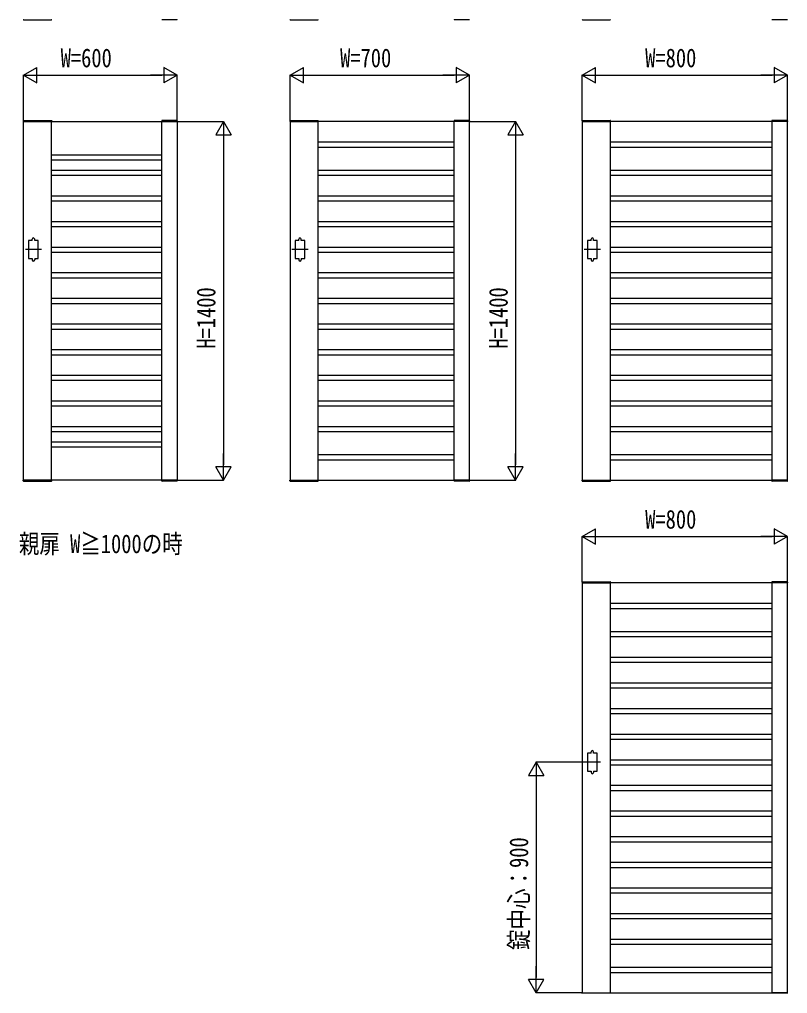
# Model space of a CAD drawing. Units: millimetres, scale not verified. Extents: x -10512 to 10512, y -7425 to 7425.
# Drawn here: x -3358 to -362, y -715 to 3085 of the extents above; entities that cross this region are included whole.
import ezdxf
from ezdxf.enums import TextEntityAlignment as Align

# ---------------------------------------------------------------- set-up
doc = ezdxf.new("R2010")
doc.units = ezdxf.units.MM
doc.header["$LTSCALE"] = 30
for name, color, linetype in [('0-1_USER1', 3, 'Continuous'), ('0-2_YKK_11', 7, 'Continuous'), ('0-3_YKK_11E', 7, 'Continuous'), ('0-4_YKK_A1', 4, 'Continuous'), ('0-5_YKK_D', 6, 'Continuous')]:
    doc.layers.add(name, color=color, linetype=linetype)
doc.styles.add('ＭＳ ゴシック', font='')
doc.styles.get('ＭＳ ゴシック').set_extended_font_data('MS Gothic')

msp = doc.modelspace()

# ---------------------------------------------------------------- linework, layer by layer
at = {"layer": '0-2_YKK_11'}
for p, q in [((-3232.45, 1287.5), (-3232.45, 2687.5)), ((-2802.45, 1287.5), (-2802.45, 2687.5)), ((-2192.45, 1287.5), (-2192.45, 2687.5)), ((-1662.45, 1287.5), (-1662.45, 2687.5)), ((-1052.45, 1287.5), (-1052.45, 2687.5)), ((-422.45, 1287.5), (-422.45, 2687.5)), ((-2192.45, 2607.5), (-1662.45, 2607.5)), ((-1052.45, 2607.5), (-422.45, 2607.5)), ((-2192.45, 1367.5), (-1662.45, 1367.5)), ((-1052.45, 1367.5), (-422.45, 1367.5)), ((-1052.45, -712.5), (-1052.45, 887.5)), ((-422.45, -712.5), (-422.45, 887.5)), ((-1052.45, 807.5), (-422.45, 807.5)), ((-1052.45, -632.5), (-422.45, -632.5))]:
    msp.add_line(p, q, dxfattribs=at)
for points in [[(-3342.45, 1287.5), (-3342.45, 2687.5), (-2742.45, 2687.5), (-2742.45, 1287.5)], [(-2302.45, 2687.5), (-2302.45, 1287.5), (-1602.45, 1287.5), (-1602.45, 2687.5)], [(-1162.45, 2687.5), (-1162.45, 1287.5), (-362.45, 1287.5), (-362.45, 2687.5)], [(-1162.45, 887.5), (-1162.45, -712.5), (-362.45, -712.5), (-362.45, 887.5)]]:
    msp.add_lwpolyline(points, close=True, dxfattribs=at)
at = {"layer": '0-3_YKK_11E'}
for p, q in [((-2192.45, 2587.2), (-1662.45, 2587.2)), ((-1052.45, 2587.2), (-422.45, 2587.2)), ((-3232.45, 2557.5), (-2802.45, 2557.5)), ((-3232.45, 2537.5), (-2802.45, 2537.5)), ((-3232.45, 2497.2), (-2802.45, 2497.2)), ((-3232.45, 2477.2), (-2802.45, 2477.2)), ((-2192.45, 2497.2), (-1662.45, 2497.2)), ((-2192.45, 2477.2), (-1662.45, 2477.2)), ((-1052.45, 2497.2), (-422.45, 2497.2)), ((-1052.45, 2477.2), (-422.45, 2477.2)), ((-3232.45, 2397.2), (-2802.45, 2397.2)), ((-2192.45, 2397.2), (-1662.45, 2397.2)), ((-1052.45, 2397.2), (-422.45, 2397.2)), ((-3232.45, 2377.2), (-2802.45, 2377.2)), ((-2192.45, 2377.2), (-1662.45, 2377.2)), ((-1052.45, 2377.2), (-422.45, 2377.2)), ((-3232.45, 2297.2), (-2802.45, 2297.2)), ((-2192.45, 2297.2), (-1662.45, 2297.2)), ((-1052.45, 2297.2), (-422.45, 2297.2)), ((-3232.45, 2277.2), (-2802.45, 2277.2)), ((-2192.45, 2277.2), (-1662.45, 2277.2)), ((-1052.45, 2277.2), (-422.45, 2277.2)), ((-3232.45, 2197.2), (-2802.45, 2197.2)), ((-3232.45, 2177.2), (-2802.45, 2177.2)), ((-2192.45, 2197.2), (-1662.45, 2197.2)), ((-2192.45, 2177.2), (-1662.45, 2177.2)), ((-1052.45, 2197.2), (-422.45, 2197.2)), ((-1052.45, 2177.2), (-422.45, 2177.2)), ((-3232.45, 2097.2), (-2802.45, 2097.2)), ((-2192.45, 2097.2), (-1662.45, 2097.2)), ((-1052.45, 2097.2), (-422.45, 2097.2)), ((-3232.45, 2077.2), (-2802.45, 2077.2)), ((-2192.45, 2077.2), (-1662.45, 2077.2)), ((-1052.45, 2077.2), (-422.45, 2077.2)), ((-3232.45, 1997.2), (-2802.45, 1997.2)), ((-3232.45, 1977.2), (-2802.45, 1977.2)), ((-2192.45, 1997.2), (-1662.45, 1997.2)), ((-2192.45, 1977.2), (-1662.45, 1977.2)), ((-1052.45, 1997.2), (-422.45, 1997.2)), ((-1052.45, 1977.2), (-422.45, 1977.2)), ((-3232.45, 1897.2), (-2802.45, 1897.2)), ((-3232.45, 1877.2), (-2802.45, 1877.2)), ((-2192.45, 1897.2), (-1662.45, 1897.2)), ((-2192.45, 1877.2), (-1662.45, 1877.2)), ((-1052.45, 1897.2), (-422.45, 1897.2)), ((-1052.45, 1877.2), (-422.45, 1877.2)), ((-3232.45, 1797.2), (-2802.45, 1797.2)), ((-2192.45, 1797.2), (-1662.45, 1797.2)), ((-1052.45, 1797.2), (-422.45, 1797.2)), ((-3232.45, 1777.2), (-2802.45, 1777.2)), ((-2192.45, 1777.2), (-1662.45, 1777.2)), ((-1052.45, 1777.2), (-422.45, 1777.2)), ((-3232.45, 1697.2), (-2802.45, 1697.2)), ((-3232.45, 1677.2), (-2802.45, 1677.2)), ((-2192.45, 1697.2), (-1662.45, 1697.2)), ((-2192.45, 1677.2), (-1662.45, 1677.2)), ((-1052.45, 1697.2), (-422.45, 1697.2)), ((-1052.45, 1677.2), (-422.45, 1677.2)), ((-3232.45, 1597.2), (-2802.45, 1597.2)), ((-2192.45, 1597.2), (-1662.45, 1597.2)), ((-1052.45, 1597.2), (-422.45, 1597.2)), ((-3232.45, 1577.2), (-2802.45, 1577.2)), ((-2192.45, 1577.2), (-1662.45, 1577.2)), ((-1052.45, 1577.2), (-422.45, 1577.2)), ((-3232.45, 1497.2), (-2802.45, 1497.2)), ((-2192.45, 1497.2), (-1662.45, 1497.2)), ((-1052.45, 1497.2), (-422.45, 1497.2)), ((-3232.45, 1477.2), (-2802.45, 1477.2)), ((-2192.45, 1477.2), (-1662.45, 1477.2)), ((-1052.45, 1477.2), (-422.45, 1477.2)), ((-3232.45, 1437.5), (-2802.45, 1437.5)), ((-3232.45, 1417.5), (-2802.45, 1417.5)), ((-2192.45, 1387.2), (-1662.45, 1387.2)), ((-1052.45, 1387.2), (-422.45, 1387.2)), ((-1052.45, 787.2), (-422.45, 787.2)), ((-1052.45, 697.2), (-422.45, 697.2)), ((-1052.45, 677.2), (-422.45, 677.2)), ((-1052.45, 597.2), (-422.45, 597.2)), ((-1052.45, 577.2), (-422.45, 577.2)), ((-1052.45, 497.2), (-422.45, 497.2)), ((-1052.45, 477.2), (-422.45, 477.2)), ((-1052.45, 397.2), (-422.45, 397.2)), ((-1052.45, 377.2), (-422.45, 377.2)), ((-1052.45, 297.2), (-422.45, 297.2)), ((-1052.45, 277.2), (-422.45, 277.2)), ((-1052.45, 197.2), (-422.45, 197.2)), ((-1052.45, 177.2), (-422.45, 177.2)), ((-1052.45, 97.2), (-422.45, 97.2)), ((-1052.45, 77.2), (-422.45, 77.2)), ((-1052.45, -2.8), (-422.45, -2.8)), ((-1052.45, -22.8), (-422.45, -22.8)), ((-1052.45, -102.8), (-422.45, -102.8)), ((-1052.45, -122.8), (-422.45, -122.8)), ((-1052.45, -202.8), (-422.45, -202.8)), ((-1052.45, -222.8), (-422.45, -222.8)), ((-1052.45, -302.8), (-422.45, -302.8)), ((-1052.45, -322.8), (-422.45, -322.8)), ((-1052.45, -402.8), (-422.45, -402.8)), ((-1052.45, -422.8), (-422.45, -422.8)), ((-1052.45, -502.8), (-422.45, -502.8)), ((-1052.45, -522.8), (-422.45, -522.8)), ((-1052.45, -612.8), (-422.45, -612.8))]:
    msp.add_line(p, q, dxfattribs=at)
at = {"layer": '0-4_YKK_A1'}
for p, q in [((-3341.82, 3084), (-3233.08, 3084)), ((-2743.08, 3084), (-2801.82, 3084)), ((-2301.82, 3084), (-2193.08, 3084)), ((-1603.08, 3084), (-1661.82, 3084)), ((-1161.82, 3084), (-1053.08, 3084)), ((-363.08, 3084), (-421.82, 3084)), ((-3342.82, 2690.05), (-3342.95, 2687.5)), ((-3342.95, 2687.5), (-3231.95, 2687.5)), ((-3341.82, 2691), (-3233.08, 2691)), ((-3232.08, 2690.05), (-3231.95, 2687.5)), ((-2802.82, 2690.05), (-2802.95, 2687.5)), ((-2741.95, 2687.5), (-2802.95, 2687.5)), ((-2743.08, 2691), (-2801.82, 2691)), ((-2742.08, 2690.05), (-2741.95, 2687.5)), ((-2302.82, 2690.05), (-2302.95, 2687.5)), ((-2302.95, 2687.5), (-2191.95, 2687.5)), ((-2301.82, 2691), (-2193.08, 2691)), ((-2192.08, 2690.05), (-2191.95, 2687.5)), ((-1662.82, 2690.05), (-1662.95, 2687.5)), ((-1601.95, 2687.5), (-1662.95, 2687.5)), ((-1603.08, 2691), (-1661.82, 2691)), ((-1602.08, 2690.05), (-1601.95, 2687.5)), ((-1162.82, 2690.05), (-1162.95, 2687.5)), ((-1162.95, 2687.5), (-1051.95, 2687.5)), ((-1161.82, 2691), (-1053.08, 2691)), ((-1052.08, 2690.05), (-1051.95, 2687.5)), ((-422.82, 2690.05), (-422.95, 2687.5)), ((-361.95, 2687.5), (-422.95, 2687.5)), ((-363.08, 2691), (-421.82, 2691)), ((-362.08, 2690.05), (-361.95, 2687.5)), ((-3308.45, 2222.5), (-3308.45, 2227.5)), ((-3298.45, 2222.5), (-3298.45, 2227.5)), ((-2268.45, 2222.5), (-2268.45, 2227.5)), ((-2258.45, 2222.5), (-2258.45, 2227.5)), ((-1128.45, 2222.5), (-1128.45, 2227.5)), ((-1118.45, 2222.5), (-1118.45, 2227.5)), ((-3271.95, 2187.5), (-3334.95, 2187.5)), ((-2231.95, 2187.5), (-2294.95, 2187.5)), ((-1091.95, 2187.5), (-1154.95, 2187.5)), ((-3308.45, 2152.5), (-3308.45, 2147.5)), ((-3298.45, 2152.5), (-3298.45, 2147.5)), ((-2268.45, 2152.5), (-2268.45, 2147.5)), ((-2258.45, 2152.5), (-2258.45, 2147.5)), ((-1128.45, 2152.5), (-1128.45, 2147.5)), ((-1118.45, 2152.5), (-1118.45, 2147.5)), ((-3342.95, 1287.5), (-3231.95, 1287.5)), ((-3342.82, 1284.95), (-3342.95, 1287.5)), ((-3341.82, 1284), (-3233.08, 1284)), ((-3232.08, 1284.95), (-3231.95, 1287.5)), ((-2741.95, 1287.5), (-2802.95, 1287.5)), ((-2802.82, 1284.95), (-2802.95, 1287.5)), ((-2743.08, 1284), (-2801.82, 1284)), ((-2742.08, 1284.95), (-2741.95, 1287.5)), ((-2302.95, 1287.5), (-2191.95, 1287.5)), ((-2302.82, 1284.95), (-2302.95, 1287.5)), ((-2301.82, 1284), (-2193.08, 1284)), ((-2192.08, 1284.95), (-2191.95, 1287.5)), ((-1601.95, 1287.5), (-1662.95, 1287.5)), ((-1662.82, 1284.95), (-1662.95, 1287.5)), ((-1603.08, 1284), (-1661.82, 1284)), ((-1602.08, 1284.95), (-1601.95, 1287.5)), ((-1162.95, 1287.5), (-1051.95, 1287.5)), ((-1162.82, 1284.95), (-1162.95, 1287.5)), ((-1161.82, 1284), (-1053.08, 1284)), ((-1052.08, 1284.95), (-1051.95, 1287.5)), ((-361.95, 1287.5), (-422.95, 1287.5)), ((-422.82, 1284.95), (-422.95, 1287.5)), ((-363.08, 1284), (-421.82, 1284)), ((-362.08, 1284.95), (-361.95, 1287.5)), ((-1162.82, 890.05), (-1162.95, 887.5)), ((-1162.95, 887.5), (-1051.95, 887.5)), ((-1161.82, 891), (-1053.08, 891)), ((-1052.08, 890.05), (-1051.95, 887.5)), ((-422.82, 890.05), (-422.95, 887.5)), ((-361.95, 887.5), (-422.95, 887.5)), ((-363.08, 891), (-421.82, 891)), ((-362.08, 890.05), (-361.95, 887.5)), ((-1128.45, 222.5), (-1128.45, 227.5)), ((-1118.45, 222.5), (-1118.45, 227.5)), ((-1091.95, 187.5), (-1154.95, 187.5)), ((-1128.45, 152.5), (-1128.45, 147.5)), ((-1118.45, 152.5), (-1118.45, 147.5)), ((-1162.95, -712.5), (-1051.95, -712.5)), ((-1162.82, -715.05), (-1162.95, -712.5)), ((-1052.08, -715.05), (-1051.95, -712.5)), ((-361.95, -712.5), (-422.95, -712.5)), ((-422.82, -715.05), (-422.95, -712.5)), ((-362.08, -715.05), (-361.95, -712.5))]:
    msp.add_line(p, q, dxfattribs=at)
for points in [[(-3308.45, 2222.5), (-3322.45, 2222.5), (-3322.45, 2152.5), (-3308.45, 2152.5)], [(-3298.45, 2152.5), (-3284.45, 2152.5), (-3284.45, 2222.5), (-3298.45, 2222.5)], [(-2268.45, 2222.5), (-2282.45, 2222.5), (-2282.45, 2152.5), (-2268.45, 2152.5)], [(-2258.45, 2152.5), (-2244.45, 2152.5), (-2244.45, 2222.5), (-2258.45, 2222.5)], [(-1128.45, 2222.5), (-1142.45, 2222.5), (-1142.45, 2152.5), (-1128.45, 2152.5)], [(-1118.45, 2152.5), (-1104.45, 2152.5), (-1104.45, 2222.5), (-1118.45, 2222.5)], [(-1128.45, 222.5), (-1142.45, 222.5), (-1142.45, 152.5), (-1128.45, 152.5)], [(-1118.45, 152.5), (-1104.45, 152.5), (-1104.45, 222.5), (-1118.45, 222.5)]]:
    msp.add_lwpolyline(points, dxfattribs=at)
for centre, radius, start, end in [((-3341.82, 3085), 1, 183, 270), ((-3233.08, 3085), 1, 270, 357), ((-2801.82, 3085), 1, 183, 270), ((-2743.08, 3085), 1, 270, 357), ((-2301.82, 3085), 1, 183, 270), ((-2193.08, 3085), 1, 270, 357), ((-1661.82, 3085), 1, 183, 270), ((-1603.08, 3085), 1, 270, 357), ((-1161.82, 3085), 1, 183, 270), ((-1053.08, 3085), 1, 270, 357), ((-421.82, 3085), 1, 183, 270), ((-363.08, 3085), 1, 270, 357), ((-3341.82, 2690), 1, 90, 177), ((-3233.08, 2690), 1, 3, 90), ((-2801.82, 2690), 1, 90, 177), ((-2743.08, 2690), 1, 3, 90), ((-2301.82, 2690), 1, 90, 177), ((-2193.08, 2690), 1, 3, 90), ((-1661.82, 2690), 1, 90, 177), ((-1603.08, 2690), 1, 3, 90), ((-1161.82, 2690), 1, 90, 177), ((-1053.08, 2690), 1, 3, 90), ((-421.82, 2690), 1, 90, 177), ((-363.08, 2690), 1, 3, 90), ((-3303.45, 2227.5), 5, 0, 180), ((-2263.45, 2227.5), 5, 0, 180), ((-1123.45, 2227.5), 5, 0, 180), ((-3303.45, 2147.5), 5, 180, 0), ((-2263.45, 2147.5), 5, 180, 0), ((-1123.45, 2147.5), 5, 180, 0), ((-3341.82, 1285), 1, 183, 270), ((-3233.08, 1285), 1, 270, 357), ((-2801.82, 1285), 1, 183, 270), ((-2743.08, 1285), 1, 270, 357), ((-2301.82, 1285), 1, 183, 270), ((-2193.08, 1285), 1, 270, 357), ((-1661.82, 1285), 1, 183, 270), ((-1603.08, 1285), 1, 270, 357), ((-1161.82, 1285), 1, 183, 270), ((-1053.08, 1285), 1, 270, 357), ((-421.82, 1285), 1, 183, 270), ((-363.08, 1285), 1, 270, 357), ((-1161.82, 890), 1, 90, 177), ((-1053.08, 890), 1, 3, 90), ((-421.82, 890), 1, 90, 177), ((-363.08, 890), 1, 3, 90), ((-1123.45, 227.5), 5, 0, 180), ((-1123.45, 147.5), 5, 180, 0)]:
    msp.add_arc(centre, radius, start, end, dxfattribs=at)
at = {"layer": '0-5_YKK_D'}
for p, q in [((-3342.45, 2867.5), (-3290.49, 2897.5)), ((-3290.49, 2837.5), (-3290.49, 2897.5)), ((-2742.45, 2867.5), (-2794.41, 2897.5)), ((-2794.41, 2897.5), (-2794.41, 2837.5)), ((-2302.45, 2867.5), (-2250.49, 2897.5)), ((-2250.49, 2837.5), (-2250.49, 2897.5)), ((-1602.45, 2867.5), (-1654.41, 2897.5)), ((-1654.41, 2897.5), (-1654.41, 2837.5)), ((-1162.45, 2867.5), (-1110.49, 2897.5)), ((-1110.49, 2837.5), (-1110.49, 2897.5)), ((-362.45, 2867.5), (-414.41, 2897.5)), ((-414.41, 2897.5), (-414.41, 2837.5)), ((-3342.45, 2689.5), (-3342.45, 2868.5)), ((-3342.45, 2867.5), (-3290.49, 2837.5)), ((-3342.45, 2867.5), (-3238.53, 2867.5)), ((-3282.45, 2867.5), (-2802.45, 2867.5)), ((-2742.45, 2867.5), (-2846.37, 2867.5)), ((-2742.45, 2867.5), (-2794.41, 2837.5)), ((-2742.45, 2689.5), (-2742.45, 2868.5)), ((-2302.45, 2689.5), (-2302.45, 2868.5)), ((-2302.45, 2867.5), (-2250.49, 2837.5)), ((-2302.45, 2867.5), (-2198.53, 2867.5)), ((-2242.45, 2867.5), (-1662.45, 2867.5)), ((-1602.45, 2867.5), (-1706.37, 2867.5)), ((-1602.45, 2867.5), (-1654.41, 2837.5)), ((-1602.45, 2689.5), (-1602.45, 2868.5)), ((-1162.45, 2689.5), (-1162.45, 2868.5)), ((-1162.45, 2867.5), (-1110.49, 2837.5)), ((-1162.45, 2867.5), (-1058.53, 2867.5)), ((-1102.45, 2867.5), (-422.45, 2867.5)), ((-362.45, 2867.5), (-466.37, 2867.5)), ((-362.45, 2867.5), (-414.41, 2837.5)), ((-362.45, 2689.5), (-362.45, 2868.5)), ((-2740.45, 2687.5), (-2561.45, 2687.5)), ((-2562.45, 2687.5), (-2592.45, 2635.54)), ((-2562.45, 2687.5), (-2532.45, 2635.54)), ((-2562.45, 2687.5), (-2562.45, 2583.58)), ((-1600.45, 2687.5), (-1421.45, 2687.5)), ((-1422.45, 2687.5), (-1452.45, 2635.54)), ((-1422.45, 2687.5), (-1392.45, 2635.54)), ((-1422.45, 2687.5), (-1422.45, 2583.58)), ((-2592.45, 2635.54), (-2532.45, 2635.54)), ((-2562.45, 2627.5), (-2562.45, 1347.5)), ((-1452.45, 2635.54), (-1392.45, 2635.54)), ((-1422.45, 2627.5), (-1422.45, 1347.5)), ((-2562.45, 1287.5), (-2562.45, 1391.42)), ((-1422.45, 1287.5), (-1422.45, 1391.42)), ((-2562.45, 1287.5), (-2592.45, 1339.46)), ((-2532.45, 1339.46), (-2592.45, 1339.46)), ((-2562.45, 1287.5), (-2532.45, 1339.46)), ((-1422.45, 1287.5), (-1452.45, 1339.46)), ((-1392.45, 1339.46), (-1452.45, 1339.46)), ((-1422.45, 1287.5), (-1392.45, 1339.46)), ((-2740.45, 1287.5), (-2561.45, 1287.5)), ((-1600.45, 1287.5), (-1421.45, 1287.5)), ((-1162.45, 1067.5), (-1110.49, 1097.5)), ((-1162.45, 889.5), (-1162.45, 1068.5)), ((-1162.45, 1067.5), (-1110.49, 1037.5)), ((-1162.45, 1067.5), (-1058.53, 1067.5)), ((-1110.49, 1037.5), (-1110.49, 1097.5)), ((-1102.45, 1067.5), (-422.45, 1067.5)), ((-362.45, 1067.5), (-466.37, 1067.5)), ((-362.45, 1067.5), (-414.41, 1097.5)), ((-414.41, 1097.5), (-414.41, 1037.5)), ((-362.45, 1067.5), (-414.41, 1037.5)), ((-362.45, 889.5), (-362.45, 1068.5)), ((-1342.45, 187.5), (-1372.45, 135.54)), ((-1156.95, 187.5), (-1343.45, 187.5)), ((-1342.45, 187.5), (-1312.45, 135.54)), ((-1342.45, 187.5), (-1342.45, 83.58)), ((-1372.45, 135.54), (-1312.45, 135.54)), ((-1342.45, 127.5), (-1342.45, -652.5)), ((-1342.45, -712.5), (-1342.45, -608.58)), ((-1342.45, -712.5), (-1372.45, -660.54)), ((-1312.45, -660.54), (-1372.45, -660.54)), ((-1342.45, -712.5), (-1312.45, -660.54)), ((-1164.45, -712.5), (-1343.45, -712.5))]:
    msp.add_line(p, q, dxfattribs=at)

# ---------------------------------------------------------------- texts
at = {"layer": '0-1_USER1', "style": 'ＭＳ ゴシック', "width": 0.8}
msp.add_text('親扉 W≧1000の時', height=73.31, dxfattribs=at).set_placement((-3360.17, 980.93), align=Align.BOTTOM_LEFT)
at = {"layer": '0-5_YKK_D', "style": 'ＭＳ ゴシック', "width": 0.8}
for s, p in [('W=600', (-3197.12, 2876.5)), ('W=700', (-2107.12, 2876.5)), ('W=800', (-917.12, 2876.5)), ('W=800', (-917.12, 1076.5))]:
    msp.add_text(s, height=73.31, dxfattribs=at).set_placement(p, align=Align.BOTTOM_LEFT)
for s, p in [('H=1400', (-2571.45, 1800.83)), ('H=1400', (-1431.45, 1800.83)), ('錠中心：900', (-1351.45, -545.17))]:
    msp.add_text(s, height=73.31, rotation=90, dxfattribs=at).set_placement(p, align=Align.BOTTOM_LEFT)

doc.saveas('drawing.dxf')
